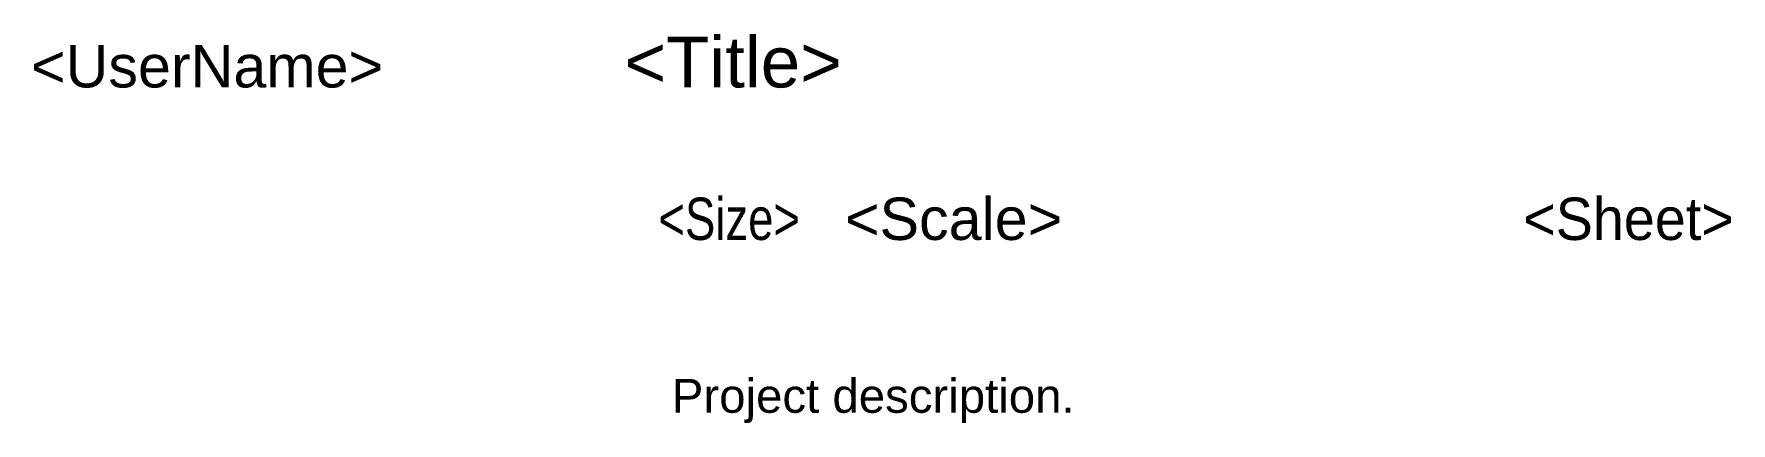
# Paper-space layout 'Assembly' of a CAD drawing. Header units: millimetres. Extents: x 11 to 111, y 29 to 52.
import ezdxf

# ---------------------------------------------------------------- set-up
doc = ezdxf.new("R2010")
doc.units = ezdxf.units.MM
doc.header["$LTSCALE"] = 0.75
doc.layers.add('Annotations', color=7, linetype='Continuous', lineweight=25)
doc.layers.add('TitleBlock', color=7, linetype='Continuous', lineweight=35)
doc.styles.add('FusionTitle', font='')
doc.styles.get("Standard").update_dxf_attribs({"font": 'arial.ttf'})
doc.styles.get('FusionTitle').set_extended_font_data('Arial Unicode MS')

# ---------------------------------------------------------------- blocks, each defined once
blk = doc.blocks.new('NewTitleblock')

psp = doc.layouts.new('Assembly')

# ---------------------------------------------------------------- block references
at = {"layer": 'TitleBlock'}
ref = psp.add_blockref('NewTitleblock', (200, 10), dxfattribs=at)
ref.add_attrib('CREATED_BY', '<UserName>', (11, 48.5), dxfattribs={"height": 2.5, "style": 'FusionTitle'})
ref.add_attrib('TITLE_1', '<Title>', (46, 48.5), dxfattribs={"height": 3, "style": 'FusionTitle'})
ref.add_attrib('SIZE', '<Size>', (48, 39.5), dxfattribs={"height": 2.5, "style": 'FusionTitle', "width": 0.768298})
ref.add_attrib('SCALE', '<Scale>', (59, 39.5), dxfattribs={"height": 2.5, "style": 'FusionTitle'})
ref.add_attrib('SHEET', '<Sheet>', (99, 39.5), dxfattribs={"height": 2.5, "style": 'FusionTitle', "width": 0.940471})

# ---------------------------------------------------------------- texts
at = {"layer": 'Annotations', "insert": (48.79, 31.3), "char_height": 2, "attachment_point": 1}
psp.add_mtext_dynamic_manual_height_columns('\\A1;Project description.', width=58.5233, gutter_width=17.5, heights=[17.3], dxfattribs=at)

doc.saveas('drawing.dxf')
